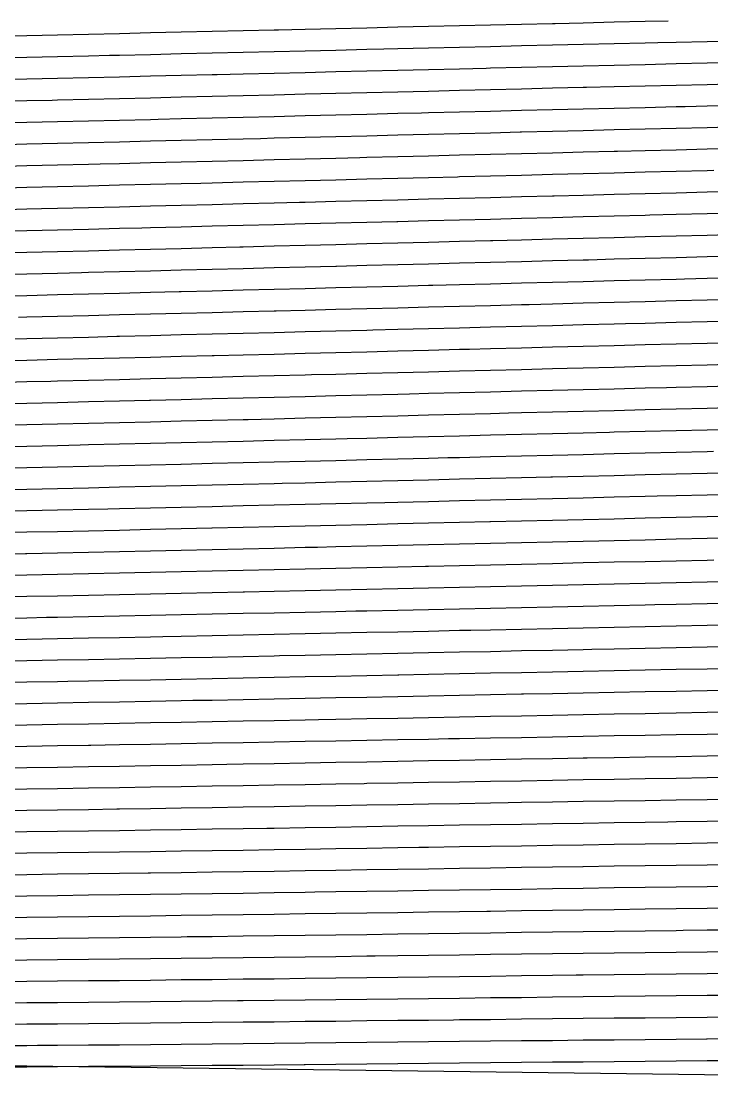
# Model space of a CAD drawing. Header units: metres. Extents: x 228 to 3387, y 31 to 162.
# Drawn here: x 1934.8 to 2005.4, y 32.7 to 140.7 of the extents above; entities that cross this region are included whole.
import ezdxf

# ---------------------------------------------------------------- set-up
doc = ezdxf.new("R2010")
doc.units = ezdxf.units.M
for name, color, linetype in [('Vs_1000', 7, 'Continuous'), ('Vs_1025', 7, 'Continuous'), ('Vs_1050', 7, 'Continuous'), ('Vs_1075', 7, 'Continuous'), ('Vs_1100', 7, 'Continuous'), ('Vs_1125', 7, 'Continuous'), ('Vs_1150', 7, 'Continuous'), ('Vs_1175', 7, 'Continuous'), ('Vs_1200', 7, 'Continuous'), ('Vs_1225', 7, 'Continuous'), ('Vs_1250', 7, 'Continuous'), ('Vs_1275', 7, 'Continuous'), ('Vs_1300', 7, 'Continuous'), ('Vs_1325', 7, 'Continuous'), ('Vs_1350', 7, 'Continuous'), ('Vs_1375', 7, 'Continuous'), ('Vs_1400', 7, 'Continuous'), ('Vs_1425', 7, 'Continuous'), ('Vs_1450', 7, 'Continuous'), ('Vs_1475', 7, 'Continuous'), ('Vs_1500', 7, 'Continuous'), ('Vs_1525', 7, 'Continuous'), ('Vs_1550', 7, 'Continuous'), ('Vs_1575', 7, 'Continuous'), ('Vs_1600', 7, 'Continuous'), ('Vs_375', 7, 'Continuous'), ('Vs_400', 7, 'Continuous'), ('Vs_425', 7, 'Continuous'), ('Vs_450', 7, 'Continuous'), ('Vs_475', 7, 'Continuous'), ('Vs_500', 7, 'Continuous'), ('Vs_525', 7, 'Continuous'), ('Vs_550', 7, 'Continuous'), ('Vs_575', 7, 'Continuous'), ('Vs_600', 7, 'Continuous'), ('Vs_625', 7, 'Continuous'), ('Vs_650', 7, 'Continuous'), ('Vs_675', 7, 'Continuous'), ('Vs_700', 7, 'Continuous'), ('Vs_725', 7, 'Continuous'), ('Vs_750', 7, 'Continuous'), ('Vs_775', 7, 'Continuous'), ('Vs_800', 7, 'Continuous'), ('Vs_825', 7, 'Continuous'), ('Vs_850', 7, 'Continuous'), ('Vs_875', 7, 'Continuous'), ('Vs_900', 7, 'Continuous'), ('Vs_925', 7, 'Continuous'), ('Vs_950', 7, 'Continuous'), ('Vs_975', 7, 'Continuous')]:
    doc.layers.add(name, color=color, linetype=linetype)

msp = doc.modelspace()

# ---------------------------------------------------------------- linework, layer by layer
at = {"layer": 'Vs_1000'}
msp.add_lwpolyline([(2005.62, 85.57), (2004.91, 85.55), (2001.75, 85.48), (1998.59, 85.41), (1995.42, 85.35), (1992.26, 85.28), (1989.1, 85.2), (1985.94, 85.13), (1982.78, 85.06), (1979.62, 84.99), (1976.45, 84.92), (1976.11, 84.91), (1973.29, 84.85), (1970.13, 84.78), (1966.97, 84.71), (1963.81, 84.64), (1960.65, 84.57), (1957.48, 84.5), (1954.32, 84.43), (1951.16, 84.36), (1948, 84.3), (1946.4, 84.26), (1944.84, 84.23), (1941.67, 84.16), (1938.51, 84.1), (1935.35, 84.03), (1932.19, 83.97)], dxfattribs=at)
at = {"layer": 'Vs_1025'}
msp.add_lwpolyline([(2008.07, 83.4), (2004.91, 83.33), (2001.75, 83.26), (1998.59, 83.19), (1995.42, 83.13), (1992.26, 83.06), (1989.1, 82.99), (1987.53, 82.95), (1985.94, 82.92), (1982.78, 82.85), (1979.62, 82.78), (1976.45, 82.71), (1973.29, 82.64), (1970.13, 82.57), (1966.97, 82.5), (1963.81, 82.44), (1960.65, 82.37), (1957.61, 82.3), (1957.48, 82.3), (1954.32, 82.23), (1951.16, 82.16), (1948, 82.1), (1944.84, 82.03), (1941.67, 81.97), (1938.51, 81.9), (1935.35, 81.84), (1932.19, 81.78)], dxfattribs=at)
at = {"layer": 'Vs_1050'}
msp.add_lwpolyline([(2008.07, 81.17), (2004.91, 81.11), (2001.75, 81.04), (1999.59, 80.99), (1998.59, 80.97), (1995.42, 80.91), (1992.26, 80.84), (1989.1, 80.77), (1985.94, 80.71), (1982.78, 80.64), (1979.62, 80.57), (1976.45, 80.5), (1973.29, 80.43), (1970.13, 80.37), (1969, 80.34), (1966.97, 80.3), (1963.81, 80.23), (1960.65, 80.16), (1957.48, 80.1), (1954.32, 80.03), (1951.16, 79.97), (1948, 79.9), (1944.84, 79.84), (1941.67, 79.77), (1938.51, 79.71), (1937.39, 79.69), (1935.35, 79.65), (1932.19, 79.59)], dxfattribs=at)
at = {"layer": 'Vs_1075'}
msp.add_lwpolyline([(2008.07, 78.94), (2004.91, 78.88), (2001.75, 78.82), (1998.59, 78.75), (1995.42, 78.69), (1992.26, 78.62), (1989.1, 78.56), (1985.94, 78.49), (1982.78, 78.42), (1980.76, 78.38), (1979.62, 78.36), (1976.45, 78.29), (1973.29, 78.22), (1970.13, 78.16), (1966.97, 78.09), (1963.81, 78.03), (1960.65, 77.96), (1957.48, 77.9), (1954.32, 77.83), (1951.16, 77.77), (1949.26, 77.73), (1948, 77.7), (1944.84, 77.64), (1941.67, 77.58), (1938.51, 77.52), (1935.35, 77.46), (1932.19, 77.4)], dxfattribs=at)
at = {"layer": 'Vs_1100'}
msp.add_lwpolyline([(2008.07, 76.72), (2004.91, 76.66), (2001.75, 76.59), (1998.59, 76.53), (1995.42, 76.47), (1993.15, 76.42), (1992.26, 76.4), (1989.1, 76.34), (1985.94, 76.28), (1982.78, 76.21), (1979.62, 76.15), (1976.45, 76.08), (1973.29, 76.02), (1970.13, 75.95), (1966.97, 75.89), (1963.81, 75.82), (1961.19, 75.77), (1960.65, 75.76), (1957.48, 75.69), (1954.32, 75.63), (1951.16, 75.57), (1948, 75.51), (1944.84, 75.45), (1941.67, 75.39), (1938.51, 75.33), (1935.35, 75.27), (1932.19, 75.21)], dxfattribs=at)
at = {"layer": 'Vs_1125'}
msp.add_lwpolyline([(2006.66, 74.46), (2004.91, 74.43), (2001.75, 74.37), (1998.59, 74.31), (1995.42, 74.25), (1992.26, 74.19), (1989.1, 74.12), (1985.94, 74.06), (1982.78, 74), (1979.62, 73.93), (1976.45, 73.87), (1973.39, 73.81), (1973.29, 73.81), (1970.13, 73.74), (1966.97, 73.68), (1963.81, 73.62), (1960.65, 73.56), (1957.48, 73.49), (1954.32, 73.43), (1951.16, 73.37), (1948, 73.31), (1944.84, 73.25), (1941.67, 73.19), (1939.57, 73.16), (1938.51, 73.14), (1935.35, 73.08), (1932.19, 73.03)], dxfattribs=at)
at = {"layer": 'Vs_1150'}
msp.add_lwpolyline([(2008.07, 72.26), (2004.91, 72.2), (2001.75, 72.15), (1998.59, 72.09), (1995.42, 72.03), (1992.26, 71.97), (1989.1, 71.91), (1986.16, 71.85), (1985.94, 71.85), (1982.78, 71.78), (1979.62, 71.72), (1976.45, 71.66), (1973.29, 71.6), (1970.13, 71.54), (1966.97, 71.48), (1963.81, 71.41), (1960.65, 71.35), (1957.48, 71.29), (1954.32, 71.23), (1952.35, 71.2), (1951.16, 71.17), (1948, 71.12), (1944.84, 71.06), (1941.67, 71), (1938.51, 70.95), (1935.35, 70.89), (1932.19, 70.84)], dxfattribs=at)
at = {"layer": 'Vs_1175'}
msp.add_lwpolyline([(2008.07, 70.03), (2004.91, 69.98), (2001.75, 69.92), (1999.97, 69.89), (1998.59, 69.86), (1995.42, 69.81), (1992.26, 69.75), (1989.1, 69.69), (1985.94, 69.63), (1982.78, 69.57), (1979.62, 69.51), (1976.45, 69.45), (1973.29, 69.39), (1970.13, 69.33), (1966.97, 69.27), (1965.2, 69.24), (1963.81, 69.21), (1960.65, 69.15), (1957.48, 69.09), (1954.32, 69.03), (1951.16, 68.98), (1948, 68.92), (1944.84, 68.86), (1941.67, 68.81), (1938.51, 68.76), (1935.35, 68.71), (1932.19, 68.65)], dxfattribs=at)
at = {"layer": 'Vs_1200'}
msp.add_lwpolyline([(2008.07, 67.8), (2004.91, 67.75), (2001.75, 67.7), (1998.59, 67.64), (1995.42, 67.59), (1992.26, 67.53), (1989.1, 67.47), (1985.94, 67.41), (1982.78, 67.36), (1979.62, 67.3), (1978.47, 67.28), (1976.45, 67.24), (1973.29, 67.18), (1970.13, 67.12), (1966.97, 67.06), (1963.81, 67.01), (1960.65, 66.95), (1957.48, 66.89), (1954.32, 66.84), (1951.16, 66.78), (1948, 66.73), (1944.84, 66.67), (1941.91, 66.62), (1941.67, 66.62), (1938.51, 66.57), (1935.35, 66.52), (1932.19, 66.47)], dxfattribs=at)
at = {"layer": 'Vs_1225'}
msp.add_lwpolyline([(2008.07, 65.58), (2004.91, 65.52), (2001.75, 65.47), (1998.59, 65.42), (1995.42, 65.36), (1992.66, 65.32), (1992.26, 65.31), (1989.1, 65.25), (1985.94, 65.2), (1982.78, 65.14), (1979.62, 65.09), (1976.45, 65.03), (1973.29, 64.97), (1970.13, 64.92), (1966.97, 64.86), (1963.81, 64.8), (1960.65, 64.75), (1957.48, 64.69), (1955.82, 64.66), (1954.32, 64.64), (1951.16, 64.58), (1948, 64.53), (1944.84, 64.48), (1941.67, 64.43), (1938.51, 64.38), (1935.35, 64.33), (1932.19, 64.28)], dxfattribs=at)
at = {"layer": 'Vs_1250'}
msp.add_lwpolyline([(2008.07, 63.35), (2004.91, 63.3), (2001.75, 63.25), (1998.59, 63.2), (1995.42, 63.14), (1992.26, 63.09), (1989.1, 63.04), (1985.94, 62.98), (1982.78, 62.93), (1979.62, 62.87), (1976.45, 62.82), (1973.29, 62.76), (1970.13, 62.71), (1969.85, 62.7), (1966.97, 62.65), (1963.81, 62.6), (1960.65, 62.55), (1957.48, 62.49), (1954.32, 62.44), (1951.16, 62.39), (1948, 62.34), (1944.84, 62.29), (1941.67, 62.24), (1938.51, 62.19), (1935.35, 62.14), (1932.19, 62.1)], dxfattribs=at)
at = {"layer": 'Vs_1275'}
msp.add_lwpolyline([(2008.07, 61.12), (2004.91, 61.07), (2001.75, 61.02), (1998.59, 60.97), (1995.42, 60.92), (1992.26, 60.87), (1989.1, 60.82), (1985.94, 60.77), (1984.57, 60.74), (1982.78, 60.71), (1979.62, 60.66), (1976.45, 60.61), (1973.29, 60.55), (1970.13, 60.5), (1966.97, 60.45), (1963.81, 60.4), (1960.65, 60.34), (1957.48, 60.29), (1954.32, 60.24), (1951.16, 60.19), (1948, 60.14), (1944.84, 60.09), (1944.58, 60.09), (1941.67, 60.05), (1938.51, 60), (1935.35, 59.96), (1932.19, 59.92)], dxfattribs=at)
at = {"layer": 'Vs_1300'}
msp.add_lwpolyline([(2008.07, 58.89), (2004.91, 58.84), (2001.75, 58.8), (2000.91, 58.78), (1998.59, 58.75), (1995.42, 58.7), (1992.26, 58.65), (1989.1, 58.6), (1985.94, 58.55), (1982.78, 58.5), (1979.62, 58.45), (1976.45, 58.4), (1973.29, 58.35), (1970.13, 58.29), (1966.97, 58.24), (1963.81, 58.19), (1960.65, 58.14), (1959.89, 58.13), (1957.48, 58.09), (1954.32, 58.04), (1951.16, 58), (1948, 57.95), (1944.84, 57.9), (1941.67, 57.86), (1938.51, 57.81), (1935.35, 57.77), (1932.19, 57.73)], dxfattribs=at)
at = {"layer": 'Vs_1325'}
msp.add_lwpolyline([(2008.07, 56.66), (2004.91, 56.62), (2001.75, 56.57), (1998.59, 56.53), (1995.42, 56.48), (1992.26, 56.43), (1989.1, 56.38), (1985.94, 56.33), (1982.78, 56.29), (1979.62, 56.24), (1976.45, 56.19), (1975.43, 56.17), (1973.29, 56.14), (1970.13, 56.09), (1966.97, 56.04), (1963.81, 55.99), (1960.65, 55.94), (1957.48, 55.89), (1954.32, 55.85), (1951.16, 55.8), (1948, 55.75), (1944.84, 55.71), (1941.67, 55.67), (1938.51, 55.63), (1935.35, 55.59), (1932.19, 55.55)], dxfattribs=at)
at = {"layer": 'Vs_1350'}
msp.add_lwpolyline([(2008.07, 54.43), (2004.91, 54.39), (2001.75, 54.35), (1998.59, 54.3), (1995.42, 54.26), (1992.26, 54.21), (1992.2, 54.21), (1989.1, 54.17), (1985.94, 54.12), (1982.78, 54.07), (1979.62, 54.02), (1976.45, 53.98), (1973.29, 53.93), (1970.13, 53.88), (1966.97, 53.83), (1963.81, 53.79), (1960.65, 53.74), (1957.48, 53.69), (1954.32, 53.65), (1951.16, 53.6), (1948, 53.56), (1947.77, 53.56), (1944.84, 53.52), (1941.67, 53.48), (1938.51, 53.44), (1935.35, 53.4), (1932.19, 53.36)], dxfattribs=at)
at = {"layer": 'Vs_1375'}
msp.add_lwpolyline([(2008.07, 52.2), (2004.91, 52.16), (2001.75, 52.12), (1998.59, 52.08), (1995.42, 52.04), (1992.26, 51.99), (1989.1, 51.95), (1985.94, 51.9), (1982.78, 51.86), (1979.62, 51.81), (1976.45, 51.77), (1973.29, 51.72), (1970.13, 51.67), (1966.97, 51.63), (1964.81, 51.6), (1963.81, 51.58), (1960.65, 51.54), (1957.48, 51.49), (1954.32, 51.45), (1951.16, 51.41), (1948, 51.37), (1944.84, 51.33), (1941.67, 51.29), (1938.51, 51.25), (1935.35, 51.21), (1932.19, 51.18)], dxfattribs=at)
at = {"layer": 'Vs_1400'}
msp.add_lwpolyline([(2008.07, 49.97), (2004.91, 49.93), (2001.75, 49.9), (1998.59, 49.86), (1995.42, 49.81), (1992.26, 49.77), (1989.1, 49.73), (1985.94, 49.69), (1982.78, 49.64), (1982.39, 49.64), (1979.62, 49.6), (1976.45, 49.56), (1973.29, 49.51), (1970.13, 49.47), (1966.97, 49.42), (1963.81, 49.38), (1960.65, 49.34), (1957.48, 49.3), (1954.32, 49.25), (1951.16, 49.21), (1948, 49.17), (1944.84, 49.14), (1941.67, 49.1), (1938.51, 49.06), (1935.35, 49.03), (1932.19, 49)], dxfattribs=at)
at = {"layer": 'Vs_1425'}
msp.add_lwpolyline([(2008.07, 47.74), (2004.91, 47.71), (2002.46, 47.68), (2001.75, 47.67), (1998.59, 47.63), (1995.42, 47.59), (1992.26, 47.55), (1989.1, 47.51), (1985.94, 47.47), (1982.78, 47.43), (1979.62, 47.39), (1976.45, 47.35), (1973.29, 47.3), (1970.13, 47.26), (1966.97, 47.22), (1963.81, 47.18), (1960.65, 47.14), (1957.48, 47.1), (1954.32, 47.06), (1951.75, 47.03), (1951.16, 47.02), (1948, 46.98), (1944.84, 46.94), (1941.67, 46.91), (1938.51, 46.87), (1935.35, 46.84), (1932.19, 46.81)], dxfattribs=at)
at = {"layer": 'Vs_1450'}
msp.add_lwpolyline([(2008.07, 45.51), (2004.91, 45.48), (2001.75, 45.44), (1998.59, 45.41), (1995.42, 45.37), (1992.26, 45.33), (1989.1, 45.29), (1985.94, 45.26), (1982.78, 45.22), (1979.62, 45.18), (1976.45, 45.14), (1973.29, 45.09), (1970.97, 45.07), (1970.13, 45.05), (1966.97, 45.01), (1963.81, 44.97), (1960.65, 44.94), (1957.48, 44.9), (1954.32, 44.86), (1951.16, 44.82), (1948, 44.79), (1944.84, 44.75), (1941.67, 44.72), (1938.51, 44.69), (1935.35, 44.66), (1932.19, 44.63)], dxfattribs=at)
at = {"layer": 'Vs_1475'}
msp.add_lwpolyline([(2008.07, 43.28), (2004.91, 43.25), (2001.75, 43.22), (1998.59, 43.19), (1995.42, 43.15), (1992.26, 43.11), (1991.52, 43.11), (1989.1, 43.08), (1985.94, 43.04), (1982.78, 43), (1979.62, 42.96), (1976.45, 42.93), (1973.29, 42.89), (1970.13, 42.85), (1966.97, 42.81), (1963.81, 42.77), (1960.65, 42.73), (1957.48, 42.7), (1954.32, 42.66), (1951.16, 42.63), (1948, 42.59), (1944.84, 42.56), (1941.67, 42.53), (1938.51, 42.5), (1935.35, 42.47), (1933.17, 42.45)], dxfattribs=at)
at = {"layer": 'Vs_1500'}
msp.add_lwpolyline([(2008.07, 41.06), (2004.91, 41.03), (2001.75, 41), (1998.59, 40.96), (1995.42, 40.93), (1992.26, 40.89), (1989.1, 40.86), (1985.94, 40.82), (1982.78, 40.79), (1979.62, 40.75), (1976.45, 40.71), (1973.29, 40.68), (1970.13, 40.64), (1966.97, 40.61), (1963.81, 40.57), (1960.65, 40.53), (1957.48, 40.5), (1956.89, 40.49), (1954.32, 40.46), (1951.16, 40.43), (1948, 40.4), (1944.84, 40.37), (1941.67, 40.34), (1938.51, 40.31), (1935.35, 40.28), (1932.19, 40.26)], dxfattribs=at)
at = {"layer": 'Vs_1525'}
msp.add_lwpolyline([(2008.07, 38.83), (2004.91, 38.8), (2001.75, 38.77), (1998.59, 38.74), (1995.42, 38.71), (1992.26, 38.68), (1989.1, 38.64), (1985.94, 38.61), (1982.78, 38.57), (1979.62, 38.54), (1979, 38.53), (1976.45, 38.5), (1973.29, 38.47), (1970.13, 38.44), (1966.97, 38.4), (1963.81, 38.37), (1960.65, 38.33), (1957.48, 38.3), (1954.32, 38.27), (1951.16, 38.24), (1948, 38.21), (1944.84, 38.18), (1941.67, 38.15), (1938.51, 38.12), (1935.35, 38.1), (1932.19, 38.08)], dxfattribs=at)
at = {"layer": 'Vs_1550'}
msp.add_lwpolyline([(2008.07, 36.6), (2004.91, 36.57), (2004.85, 36.57), (2001.75, 36.55), (1998.59, 36.52), (1995.42, 36.49), (1992.26, 36.46), (1989.1, 36.42), (1985.94, 36.39), (1982.78, 36.36), (1979.62, 36.33), (1976.45, 36.29), (1973.29, 36.26), (1970.13, 36.23), (1966.97, 36.2), (1963.81, 36.16), (1960.65, 36.13), (1957.48, 36.1), (1954.32, 36.07), (1951.16, 36.04), (1948, 36.01), (1944.84, 35.98), (1941.67, 35.96), (1938.51, 35.93), (1936.44, 35.92), (1935.35, 35.91), (1932.19, 35.89)], dxfattribs=at)
at = {"layer": 'Vs_1575'}
msp.add_lwpolyline([(2008.07, 34.37), (2004.91, 34.35), (2001.75, 34.32), (1998.59, 34.29), (1995.42, 34.27), (1992.26, 34.24), (1989.1, 34.21), (1985.94, 34.18), (1982.78, 34.15), (1979.62, 34.12), (1976.45, 34.08), (1973.29, 34.05), (1970.13, 34.02), (1966.97, 33.99), (1963.81, 33.96), (1963.71, 33.96), (1960.65, 33.93), (1957.48, 33.9), (1954.32, 33.87), (1951.16, 33.84), (1948, 33.82), (1944.84, 33.79), (1941.67, 33.77), (1938.51, 33.75), (1935.35, 33.73), (1932.19, 33.71)], dxfattribs=at)
at = {"layer": 'Vs_1600'}
msp.add_lwpolyline([(1740.73, 36.33), (2023.34, 32.72)], dxfattribs=at)
at = {"layer": 'Vs_375'}
msp.add_lwpolyline([(2000.95, 140.7), (1998.59, 140.65), (1995.42, 140.58), (1992.26, 140.51), (1989.38, 140.44), (1989.1, 140.44), (1985.94, 140.36), (1982.78, 140.29), (1979.62, 140.22), (1976.45, 140.14), (1973.29, 140.07), (1970.13, 140), (1966.97, 139.92), (1963.81, 139.85), (1961.08, 139.79), (1960.65, 139.78), (1957.48, 139.71), (1954.32, 139.63), (1951.16, 139.56), (1948, 139.49), (1944.84, 139.42), (1941.67, 139.35), (1938.51, 139.28), (1935.35, 139.21), (1932.19, 139.14)], dxfattribs=at)
at = {"layer": 'Vs_400'}
msp.add_lwpolyline([(2008.07, 138.67), (2004.91, 138.6), (2001.75, 138.52), (1999.89, 138.48), (1998.59, 138.45), (1995.42, 138.38), (1992.26, 138.31), (1989.1, 138.23), (1985.94, 138.16), (1982.78, 138.09), (1979.62, 138.01), (1976.45, 137.94), (1973.29, 137.86), (1971.86, 137.83), (1970.13, 137.79), (1966.97, 137.71), (1963.81, 137.64), (1960.65, 137.57), (1957.48, 137.49), (1954.32, 137.42), (1951.16, 137.35), (1948, 137.27), (1944.84, 137.2), (1943.81, 137.18), (1941.67, 137.13), (1938.51, 137.06), (1935.35, 136.98), (1932.19, 136.91)], dxfattribs=at)
at = {"layer": 'Vs_425'}
msp.add_lwpolyline([(2008.07, 136.47), (2004.91, 136.4), (2001.75, 136.33), (1998.59, 136.25), (1995.42, 136.18), (1992.26, 136.1), (1989.1, 136.03), (1985.94, 135.95), (1982.78, 135.88), (1982.33, 135.87), (1979.62, 135.8), (1976.45, 135.73), (1973.29, 135.65), (1970.13, 135.58), (1966.97, 135.5), (1963.81, 135.43), (1960.65, 135.35), (1957.48, 135.28), (1954.84, 135.22), (1954.32, 135.2), (1951.16, 135.13), (1948, 135.06), (1944.84, 134.98), (1941.67, 134.91), (1938.51, 134.84), (1935.35, 134.76), (1932.19, 134.69)], dxfattribs=at)
at = {"layer": 'Vs_450'}
msp.add_lwpolyline([(2008.07, 134.28), (2004.91, 134.2), (2001.75, 134.13), (1998.59, 134.05), (1995.42, 133.98), (1992.59, 133.91), (1992.26, 133.9), (1989.1, 133.83), (1985.94, 133.75), (1982.78, 133.67), (1979.62, 133.6), (1976.45, 133.52), (1973.29, 133.45), (1970.13, 133.37), (1966.97, 133.29), (1965.44, 133.26), (1963.81, 133.22), (1960.65, 133.14), (1957.48, 133.07), (1954.32, 132.99), (1951.16, 132.91), (1948, 132.84), (1944.84, 132.76), (1941.67, 132.69), (1938.51, 132.62), (1937.96, 132.6), (1935.35, 132.54), (1932.19, 132.47)], dxfattribs=at)
at = {"layer": 'Vs_475'}
msp.add_lwpolyline([(2008.07, 132.08), (2004.91, 132), (2002.69, 131.95), (2001.75, 131.93), (1998.59, 131.85), (1995.42, 131.78), (1992.26, 131.7), (1989.1, 131.62), (1985.94, 131.55), (1982.78, 131.47), (1979.62, 131.39), (1976.45, 131.31), (1975.73, 131.3), (1973.29, 131.24), (1970.13, 131.16), (1966.97, 131.08), (1963.81, 131.01), (1960.65, 130.93), (1957.48, 130.85), (1954.32, 130.78), (1951.16, 130.7), (1948.8, 130.64), (1948, 130.62), (1944.84, 130.55), (1941.67, 130.47), (1938.51, 130.4), (1935.35, 130.32), (1932.19, 130.25)], dxfattribs=at)
at = {"layer": 'Vs_500'}
msp.add_lwpolyline([(2008.07, 129.88), (2004.91, 129.8), (2001.75, 129.73), (1998.59, 129.65), (1995.42, 129.57), (1992.26, 129.49), (1989.1, 129.42), (1985.94, 129.34), (1985.82, 129.34), (1982.78, 129.26), (1979.62, 129.18), (1976.45, 129.11), (1973.29, 129.03), (1970.13, 128.95), (1966.97, 128.87), (1963.81, 128.8), (1960.65, 128.72), (1959.24, 128.68), (1957.48, 128.64), (1954.32, 128.56), (1951.16, 128.49), (1948, 128.41), (1944.84, 128.33), (1941.67, 128.26), (1938.51, 128.18), (1935.35, 128.11), (1932.19, 128.03)], dxfattribs=at)
at = {"layer": 'Vs_525'}
msp.add_lwpolyline([(2008.07, 127.68), (2004.91, 127.6), (2001.75, 127.52), (1998.59, 127.45), (1995.77, 127.38), (1995.42, 127.37), (1992.26, 127.29), (1989.1, 127.21), (1985.94, 127.13), (1982.78, 127.06), (1979.62, 126.98), (1976.45, 126.9), (1973.29, 126.82), (1970.13, 126.74), (1969.41, 126.72), (1966.97, 126.66), (1963.81, 126.58), (1960.65, 126.51), (1957.48, 126.43), (1954.32, 126.35), (1951.16, 126.27), (1948, 126.2), (1944.84, 126.12), (1942.85, 126.07), (1941.67, 126.04), (1938.51, 125.97), (1935.35, 125.89), (1932.19, 125.81)], dxfattribs=at)
at = {"layer": 'Vs_550'}
msp.add_lwpolyline([(2005.62, 125.42), (2004.91, 125.4), (2001.75, 125.32), (1998.59, 125.24), (1995.42, 125.16), (1992.26, 125.09), (1989.1, 125.01), (1985.94, 124.93), (1982.78, 124.85), (1979.62, 124.77), (1979.4, 124.76), (1976.45, 124.69), (1973.29, 124.61), (1970.13, 124.53), (1966.97, 124.45), (1963.81, 124.37), (1960.65, 124.3), (1957.48, 124.22), (1954.32, 124.14), (1953.17, 124.11), (1951.16, 124.06), (1948, 123.98), (1944.84, 123.91), (1941.67, 123.83), (1938.51, 123.75), (1935.35, 123.67), (1932.19, 123.6)], dxfattribs=at)
at = {"layer": 'Vs_575'}
msp.add_lwpolyline([(2008.07, 123.28), (2004.91, 123.2), (2001.75, 123.12), (1998.59, 123.04), (1995.42, 122.96), (1992.26, 122.88), (1989.27, 122.8), (1989.1, 122.8), (1985.94, 122.72), (1982.78, 122.64), (1979.62, 122.56), (1976.45, 122.48), (1973.29, 122.4), (1970.13, 122.32), (1966.97, 122.24), (1963.81, 122.16), (1963.25, 122.15), (1960.65, 122.09), (1957.48, 122.01), (1954.32, 121.93), (1951.16, 121.85), (1948, 121.77), (1944.84, 121.69), (1941.67, 121.61), (1938.51, 121.54), (1936.88, 121.5), (1935.35, 121.46), (1932.19, 121.38)], dxfattribs=at)
at = {"layer": 'Vs_600'}
msp.add_lwpolyline([(2008.07, 121.07), (2004.91, 120.99), (2001.75, 120.91), (1999.06, 120.84), (1998.59, 120.83), (1995.42, 120.75), (1992.26, 120.67), (1989.1, 120.59), (1985.94, 120.51), (1982.78, 120.43), (1979.62, 120.35), (1976.45, 120.27), (1973.29, 120.19), (1973.18, 120.19), (1970.13, 120.11), (1966.97, 120.03), (1963.81, 119.96), (1960.65, 119.88), (1957.48, 119.8), (1954.32, 119.72), (1951.16, 119.64), (1948, 119.56), (1947.11, 119.54), (1944.84, 119.48), (1941.67, 119.4), (1938.51, 119.33), (1935.35, 119.25), (1932.19, 119.17)], dxfattribs=at)
at = {"layer": 'Vs_625'}
msp.add_lwpolyline([(2008.07, 118.87), (2004.91, 118.79), (2001.75, 118.71), (1998.59, 118.63), (1995.42, 118.55), (1992.26, 118.47), (1989.1, 118.39), (1985.94, 118.31), (1983.02, 118.23), (1982.78, 118.23), (1979.62, 118.15), (1976.45, 118.07), (1973.29, 117.99), (1970.13, 117.91), (1966.97, 117.83), (1963.81, 117.75), (1960.65, 117.67), (1957.48, 117.59), (1957.13, 117.58), (1954.32, 117.51), (1951.16, 117.43), (1948, 117.35), (1944.84, 117.27), (1941.67, 117.19), (1938.51, 117.11), (1935.35, 117.04), (1932.19, 116.96)], dxfattribs=at)
at = {"layer": 'Vs_650'}
msp.add_lwpolyline([(2008.07, 116.66), (2004.91, 116.58), (2001.75, 116.5), (1998.59, 116.42), (1995.42, 116.34), (1992.81, 116.27), (1992.26, 116.26), (1989.1, 116.18), (1985.94, 116.1), (1982.78, 116.02), (1979.62, 115.94), (1976.45, 115.86), (1973.29, 115.78), (1970.13, 115.7), (1967.04, 115.62), (1966.97, 115.62), (1963.81, 115.54), (1960.65, 115.46), (1957.48, 115.38), (1954.32, 115.3), (1951.16, 115.22), (1948, 115.14), (1944.84, 115.06), (1941.67, 114.98), (1940.94, 114.96), (1938.51, 114.9), (1935.35, 114.83), (1932.19, 114.75)], dxfattribs=at)
at = {"layer": 'Vs_675'}
msp.add_lwpolyline([(2008.07, 114.45), (2004.91, 114.37), (2002.61, 114.31), (2001.75, 114.29), (1998.59, 114.21), (1995.42, 114.13), (1992.26, 114.05), (1989.1, 113.97), (1985.94, 113.89), (1982.78, 113.81), (1979.62, 113.73), (1976.88, 113.66), (1976.45, 113.65), (1973.29, 113.57), (1970.13, 113.49), (1966.97, 113.41), (1963.81, 113.33), (1960.65, 113.25), (1957.48, 113.17), (1954.32, 113.09), (1951.16, 113.01), (1950.94, 113.01), (1948, 112.93), (1944.84, 112.85), (1941.67, 112.77), (1938.51, 112.7), (1935.35, 112.62), (1932.19, 112.54)], dxfattribs=at)
at = {"layer": 'Vs_700'}
msp.add_lwpolyline([(2008.07, 112.24), (2004.91, 112.16), (2001.75, 112.08), (1998.59, 112), (1995.42, 111.92), (1992.26, 111.84), (1989.1, 111.76), (1986.71, 111.7), (1985.94, 111.68), (1982.78, 111.6), (1979.62, 111.52), (1976.45, 111.44), (1973.29, 111.36), (1970.13, 111.28), (1966.97, 111.2), (1963.81, 111.12), (1960.85, 111.05), (1960.65, 111.04), (1957.48, 110.96), (1954.32, 110.88), (1951.16, 110.8), (1948, 110.72), (1944.84, 110.65), (1941.67, 110.57), (1938.51, 110.49), (1935.35, 110.41), (1934.52, 110.39)], dxfattribs=at)
at = {"layer": 'Vs_725'}
msp.add_lwpolyline([(2008.07, 110.03), (2004.91, 109.95), (2001.75, 109.87), (1998.59, 109.79), (1996.59, 109.74), (1995.42, 109.71), (1992.26, 109.63), (1989.1, 109.55), (1985.94, 109.47), (1982.78, 109.39), (1979.62, 109.31), (1976.45, 109.23), (1973.29, 109.15), (1970.73, 109.09), (1970.13, 109.07), (1966.97, 108.99), (1963.81, 108.91), (1960.65, 108.83), (1957.48, 108.75), (1954.32, 108.67), (1951.16, 108.6), (1948, 108.52), (1944.84, 108.44), (1944.56, 108.43), (1941.67, 108.36), (1938.51, 108.28), (1935.35, 108.21), (1932.19, 108.13)], dxfattribs=at)
at = {"layer": 'Vs_750'}
msp.add_lwpolyline([(2006.58, 107.78), (2004.91, 107.74), (2001.75, 107.66), (1998.59, 107.58), (1995.42, 107.5), (1992.26, 107.42), (1989.1, 107.34), (1985.94, 107.26), (1982.78, 107.18), (1980.64, 107.13), (1979.62, 107.1), (1976.45, 107.02), (1973.29, 106.94), (1970.13, 106.86), (1966.97, 106.78), (1963.81, 106.7), (1960.65, 106.62), (1957.48, 106.55), (1954.52, 106.47), (1954.32, 106.47), (1951.16, 106.39), (1948, 106.31), (1944.84, 106.23), (1941.67, 106.16), (1938.51, 106.08), (1935.35, 106), (1932.19, 105.93)], dxfattribs=at)
at = {"layer": 'Vs_775'}
msp.add_lwpolyline([(2008.07, 105.6), (2004.91, 105.52), (2001.75, 105.44), (1998.59, 105.37), (1995.42, 105.29), (1992.26, 105.21), (1990.62, 105.17), (1989.1, 105.13), (1985.94, 105.05), (1982.78, 104.97), (1979.62, 104.89), (1976.45, 104.81), (1973.29, 104.73), (1970.13, 104.65), (1966.97, 104.57), (1964.48, 104.51), (1963.81, 104.5), (1960.65, 104.42), (1957.48, 104.34), (1954.32, 104.26), (1951.16, 104.18), (1948, 104.11), (1944.84, 104.03), (1941.67, 103.95), (1938.51, 103.88), (1937.82, 103.86), (1935.35, 103.8), (1932.19, 103.72)], dxfattribs=at)
at = {"layer": 'Vs_800'}
msp.add_lwpolyline([(2008.07, 103.39), (2004.91, 103.31), (2001.75, 103.23), (2000.77, 103.21), (1998.59, 103.15), (1995.42, 103.07), (1992.26, 102.99), (1989.1, 102.92), (1985.94, 102.84), (1982.78, 102.76), (1979.62, 102.68), (1976.45, 102.6), (1974.49, 102.55), (1973.29, 102.52), (1970.13, 102.44), (1966.97, 102.37), (1963.81, 102.29), (1960.65, 102.21), (1957.48, 102.13), (1954.32, 102.06), (1951.16, 101.98), (1948, 101.9), (1947.9, 101.9), (1944.84, 101.83), (1941.67, 101.75), (1938.51, 101.67), (1935.35, 101.6), (1932.19, 101.52)], dxfattribs=at)
at = {"layer": 'Vs_825'}
msp.add_lwpolyline([(2008.07, 101.17), (2004.91, 101.09), (2001.75, 101.02), (1998.59, 100.94), (1995.42, 100.86), (1992.26, 100.78), (1989.1, 100.7), (1985.94, 100.63), (1984.61, 100.59), (1982.78, 100.55), (1979.62, 100.47), (1976.45, 100.39), (1973.29, 100.31), (1970.13, 100.24), (1966.97, 100.16), (1963.81, 100.08), (1960.65, 100), (1957.98, 99.94), (1957.48, 99.93), (1954.32, 99.85), (1951.16, 99.77), (1948, 99.7), (1944.84, 99.62), (1941.67, 99.55), (1938.51, 99.47), (1935.35, 99.4), (1932.19, 99.33)], dxfattribs=at)
at = {"layer": 'Vs_850'}
msp.add_lwpolyline([(2008.07, 98.95), (2004.91, 98.88), (2001.75, 98.8), (1998.59, 98.72), (1995.42, 98.65), (1994.93, 98.63), (1992.26, 98.57), (1989.1, 98.49), (1985.94, 98.41), (1982.78, 98.34), (1979.62, 98.26), (1976.45, 98.18), (1973.29, 98.11), (1970.13, 98.03), (1968.13, 97.98), (1966.97, 97.95), (1963.81, 97.87), (1960.65, 97.8), (1957.48, 97.72), (1954.32, 97.65), (1951.16, 97.57), (1948, 97.5), (1944.84, 97.42), (1941.67, 97.35), (1940.81, 97.33), (1938.51, 97.27), (1935.35, 97.2), (1932.19, 97.13)], dxfattribs=at)
at = {"layer": 'Vs_875'}
msp.add_lwpolyline([(2005.58, 96.67), (2004.91, 96.66), (2001.75, 96.58), (1998.59, 96.51), (1995.42, 96.43), (1992.26, 96.35), (1989.1, 96.28), (1985.94, 96.2), (1982.78, 96.13), (1979.62, 96.05), (1978.42, 96.02), (1976.45, 95.97), (1973.29, 95.9), (1970.13, 95.82), (1966.97, 95.74), (1963.81, 95.67), (1960.65, 95.59), (1957.48, 95.52), (1954.32, 95.44), (1951.16, 95.37), (1951.1, 95.37), (1948, 95.29), (1944.84, 95.22), (1941.67, 95.15), (1938.51, 95.07), (1935.35, 95), (1932.19, 94.93)], dxfattribs=at)
at = {"layer": 'Vs_900'}
msp.add_lwpolyline([(2008.07, 94.51), (2004.91, 94.44), (2001.75, 94.36), (1998.59, 94.29), (1995.42, 94.21), (1992.26, 94.14), (1989.1, 94.06), (1988.94, 94.06), (1985.94, 93.99), (1982.78, 93.91), (1979.62, 93.84), (1976.45, 93.76), (1973.29, 93.69), (1970.13, 93.61), (1966.97, 93.54), (1963.81, 93.46), (1961.46, 93.41), (1960.65, 93.39), (1957.48, 93.31), (1954.32, 93.24), (1951.16, 93.17), (1948, 93.09), (1944.84, 93.02), (1941.67, 92.95), (1938.51, 92.88), (1935.35, 92.81), (1932.98, 92.75)], dxfattribs=at)
at = {"layer": 'Vs_925'}
msp.add_lwpolyline([(2008.07, 92.29), (2004.91, 92.22), (2001.75, 92.15), (1999.82, 92.1), (1998.59, 92.07), (1995.42, 92), (1992.26, 91.92), (1989.1, 91.85), (1985.94, 91.78), (1982.78, 91.7), (1979.62, 91.63), (1976.45, 91.55), (1973.29, 91.48), (1971.96, 91.45), (1970.13, 91.4), (1966.97, 91.33), (1963.81, 91.26), (1960.65, 91.18), (1957.48, 91.11), (1954.32, 91.04), (1951.16, 90.96), (1948, 90.89), (1944.84, 90.82), (1943.63, 90.79), (1941.67, 90.75), (1938.51, 90.68), (1935.35, 90.61), (1932.19, 90.54)], dxfattribs=at)
at = {"layer": 'Vs_950'}
msp.add_lwpolyline([(2008.07, 90.07), (2004.91, 90), (2001.75, 89.93), (1998.59, 89.85), (1995.42, 89.78), (1992.26, 89.71), (1989.1, 89.64), (1985.94, 89.56), (1982.78, 89.49), (1982.71, 89.49), (1979.62, 89.42), (1976.45, 89.34), (1973.29, 89.27), (1970.13, 89.2), (1966.97, 89.12), (1963.81, 89.05), (1960.65, 88.98), (1957.48, 88.91), (1954.32, 88.83), (1954.29, 88.83), (1951.16, 88.76), (1948, 88.69), (1944.84, 88.62), (1941.67, 88.55), (1938.51, 88.48), (1935.35, 88.42), (1932.19, 88.35)], dxfattribs=at)
at = {"layer": 'Vs_975'}
msp.add_lwpolyline([(2008.07, 87.84), (2004.91, 87.78), (2001.75, 87.71), (1998.59, 87.63), (1995.42, 87.56), (1993.84, 87.53), (1992.26, 87.49), (1989.1, 87.42), (1985.94, 87.35), (1982.78, 87.28), (1979.62, 87.2), (1976.45, 87.13), (1973.29, 87.06), (1970.13, 86.99), (1966.97, 86.92), (1965.08, 86.87), (1963.81, 86.85), (1960.65, 86.77), (1957.48, 86.7), (1954.32, 86.63), (1951.16, 86.56), (1948, 86.49), (1944.84, 86.43), (1941.67, 86.36), (1938.51, 86.29), (1935.35, 86.22), (1935.24, 86.22), (1932.19, 86.16)], dxfattribs=at)

doc.saveas('drawing.dxf')
